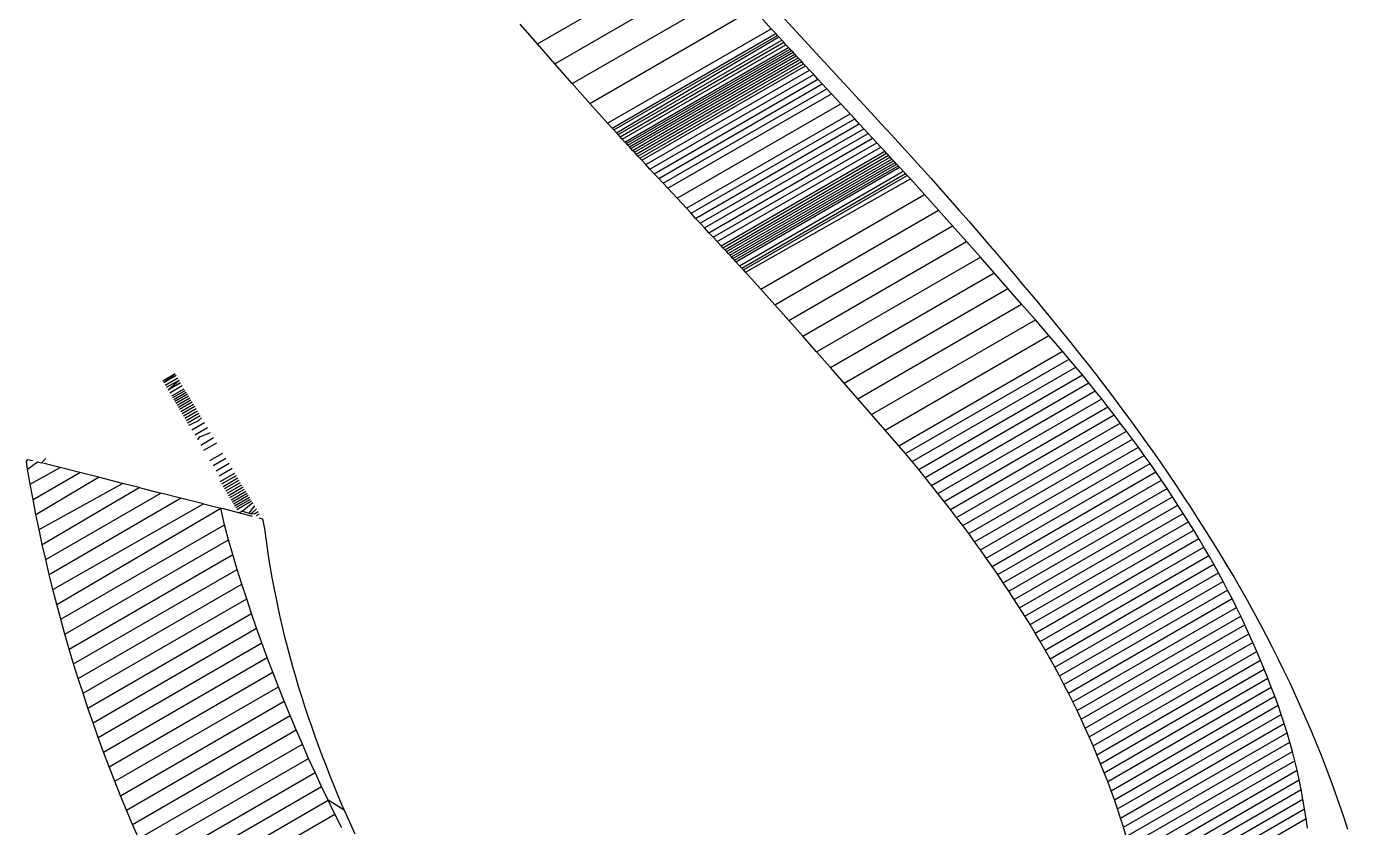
# Model space of a CAD drawing. Header units: millimetres. Extents: x 153 to 4750, y 92 to 3343.
# Drawn here: x 3414.17 to 3431.29, y 2743.52 to 2753.9 of the extents above; entities that cross this region are included whole.
import ezdxf

# ---------------------------------------------------------------- set-up
doc = ezdxf.new("R2010")
doc.units = ezdxf.units.MM

msp = doc.modelspace()

# ---------------------------------------------------------------- linework, layer by layer
for p, q in [((3420.789, 2753.673), (3422.91, 2754.898)), ((3425.067, 2752.832), (3423.218, 2754.839)), ((3421.013, 2753.416), (3423.134, 2754.641)), ((3421.24, 2753.159), (3423.361, 2754.384)), ((3421.468, 2752.902), (3423.589, 2754.127)), ((3423.82, 2753.871), (3423.589, 2754.127)), ((3420.789, 2753.673), (3420.566, 2753.931)), ((3421.699, 2752.646), (3423.82, 2753.871)), ((3421.757, 2752.582), (3423.878, 2753.807)), ((3421.777, 2752.56), (3423.898, 2753.784)), ((3421.812, 2752.522), (3423.917, 2753.765)), ((3423.878, 2753.807), (3423.82, 2753.871)), ((3423.898, 2753.784), (3423.878, 2753.807)), ((3423.917, 2753.765), (3423.898, 2753.784)), ((3423.955, 2753.724), (3423.917, 2753.765)), ((3421.013, 2753.416), (3420.789, 2753.673)), ((3421.833, 2752.499), (3423.955, 2753.724)), ((3421.859, 2752.471), (3423.98, 2753.696)), ((3421.889, 2752.439), (3424.01, 2753.663)), ((3421.923, 2752.402), (3424.044, 2753.627)), ((3421.941, 2752.382), (3424.063, 2753.607)), ((3421.961, 2752.362), (3424.082, 2753.586)), ((3421.981, 2752.34), (3424.102, 2753.565)), ((3423.98, 2753.696), (3423.955, 2753.724)), ((3424.01, 2753.663), (3423.98, 2753.696)), ((3424.044, 2753.627), (3424.01, 2753.663)), ((3424.063, 2753.607), (3424.044, 2753.627)), ((3424.082, 2753.586), (3424.063, 2753.607)), ((3424.102, 2753.565), (3424.082, 2753.586)), ((3424.123, 2753.542), (3424.102, 2753.565)), ((3421.24, 2753.159), (3421.013, 2753.416)), ((3422.001, 2752.317), (3424.123, 2753.542)), ((3422.023, 2752.294), (3424.144, 2753.519)), ((3422.045, 2752.27), (3424.167, 2753.495)), ((3422.069, 2752.245), (3424.19, 2753.47)), ((3422.092, 2752.219), (3424.214, 2753.444)), ((3422.117, 2752.193), (3424.238, 2753.418)), ((3424.144, 2753.519), (3424.123, 2753.542)), ((3424.167, 2753.495), (3424.144, 2753.519)), ((3424.19, 2753.47), (3424.167, 2753.495)), ((3424.214, 2753.444), (3424.19, 2753.47)), ((3424.238, 2753.418), (3424.214, 2753.444)), ((3424.263, 2753.391), (3424.238, 2753.418)), ((3422.142, 2752.166), (3424.263, 2753.391)), ((3422.194, 2752.11), (3424.315, 2753.335)), ((3422.247, 2752.052), (3424.369, 2753.277)), ((3424.315, 2753.335), (3424.263, 2753.391)), ((3424.369, 2753.277), (3424.315, 2753.335)), ((3424.424, 2753.217), (3424.369, 2753.277)), ((3421.468, 2752.902), (3421.24, 2753.159)), ((3422.303, 2751.992), (3424.424, 2753.217)), ((3422.36, 2751.93), (3424.481, 2753.155)), ((3422.418, 2751.867), (3424.54, 2753.092)), ((3424.481, 2753.155), (3424.424, 2753.217)), ((3424.54, 2753.092), (3424.481, 2753.155)), ((3424.599, 2753.028), (3424.54, 2753.092)), ((3421.699, 2752.646), (3421.468, 2752.902)), ((3422.478, 2751.803), (3424.599, 2753.028)), ((3422.598, 2751.673), (3424.719, 2752.898)), ((3424.719, 2752.898), (3424.599, 2753.028)), ((3424.841, 2752.767), (3424.719, 2752.898)), ((3422.719, 2751.543), (3424.841, 2752.767)), ((3424.901, 2752.702), (3424.841, 2752.767)), ((3425.25, 2752.634), (3425.067, 2752.832)), ((3421.757, 2752.582), (3421.699, 2752.646)), ((3421.777, 2752.56), (3421.757, 2752.582)), ((3421.812, 2752.522), (3421.777, 2752.56)), ((3422.78, 2751.478), (3424.901, 2752.702)), ((3422.839, 2751.413), (3424.96, 2752.638)), ((3422.898, 2751.35), (3425.019, 2752.575)), ((3424.96, 2752.638), (3424.901, 2752.702)), ((3425.019, 2752.575), (3424.96, 2752.638)), ((3425.077, 2752.513), (3425.019, 2752.575)), ((3425.25, 2752.634), (3425.378, 2752.494)), ((3421.833, 2752.499), (3421.812, 2752.522)), ((3421.859, 2752.471), (3421.833, 2752.499)), ((3421.889, 2752.439), (3421.859, 2752.471)), ((3421.923, 2752.402), (3421.889, 2752.439)), ((3421.941, 2752.382), (3421.923, 2752.402)), ((3421.961, 2752.362), (3421.941, 2752.382)), ((3422.955, 2751.288), (3425.077, 2752.513)), ((3423.011, 2751.227), (3425.133, 2752.452)), ((3423.066, 2751.168), (3425.187, 2752.393)), ((3425.133, 2752.452), (3425.077, 2752.513)), ((3425.187, 2752.393), (3425.133, 2752.452)), ((3425.24, 2752.337), (3425.187, 2752.393)), ((3425.378, 2752.494), (3425.506, 2752.354)), ((3421.981, 2752.34), (3421.961, 2752.362)), ((3422.001, 2752.317), (3421.981, 2752.34)), ((3422.023, 2752.294), (3422.001, 2752.317)), ((3422.045, 2752.27), (3422.023, 2752.294)), ((3422.069, 2752.245), (3422.045, 2752.27)), ((3422.092, 2752.219), (3422.069, 2752.245)), ((3422.117, 2752.193), (3422.092, 2752.219)), ((3423.118, 2751.112), (3425.24, 2752.337)), ((3423.169, 2751.058), (3425.29, 2752.282)), ((3423.193, 2751.031), (3425.314, 2752.256)), ((3423.216, 2751.006), (3425.338, 2752.231)), ((3423.239, 2750.981), (3425.361, 2752.206)), ((3425.29, 2752.282), (3425.24, 2752.337)), ((3425.314, 2752.256), (3425.29, 2752.282)), ((3425.338, 2752.231), (3425.314, 2752.256)), ((3425.361, 2752.206), (3425.338, 2752.231)), ((3425.383, 2752.182), (3425.361, 2752.206)), ((3425.506, 2752.354), (3425.634, 2752.213)), ((3425.634, 2752.213), (3425.76, 2752.073)), ((3422.142, 2752.166), (3422.117, 2752.193)), ((3422.194, 2752.11), (3422.142, 2752.166)), ((3422.247, 2752.052), (3422.194, 2752.11)), ((3422.303, 2751.992), (3422.247, 2752.052)), ((3423.261, 2750.957), (3425.383, 2752.182)), ((3423.283, 2750.934), (3425.404, 2752.159)), ((3423.303, 2750.912), (3425.425, 2752.137)), ((3423.323, 2750.891), (3425.444, 2752.116)), ((3423.342, 2750.87), (3425.463, 2752.095)), ((3423.36, 2750.851), (3425.481, 2752.076)), ((3423.409, 2750.799), (3425.53, 2752.023)), ((3425.404, 2752.159), (3425.383, 2752.182)), ((3425.425, 2752.137), (3425.404, 2752.159)), ((3425.444, 2752.116), (3425.425, 2752.137)), ((3425.463, 2752.095), (3425.444, 2752.116)), ((3425.481, 2752.076), (3425.463, 2752.095)), ((3425.53, 2752.023), (3425.481, 2752.076)), ((3425.557, 2751.994), (3425.53, 2752.023)), ((3425.76, 2752.073), (3425.886, 2751.933)), ((3422.36, 2751.93), (3422.303, 2751.992)), ((3422.418, 2751.867), (3422.36, 2751.93)), ((3422.478, 2751.803), (3422.418, 2751.867)), ((3423.436, 2750.769), (3425.557, 2751.994)), ((3423.459, 2750.745), (3425.58, 2751.969)), ((3423.484, 2750.717), (3425.623, 2751.923)), ((3425.58, 2751.969), (3425.557, 2751.994)), ((3425.623, 2751.923), (3425.58, 2751.969)), ((3425.805, 2751.72), (3425.623, 2751.923)), ((3425.886, 2751.933), (3426.011, 2751.792)), ((3422.598, 2751.673), (3422.478, 2751.803)), ((3423.684, 2750.496), (3425.805, 2751.72)), ((3425.987, 2751.517), (3425.805, 2751.72)), ((3426.011, 2751.792), (3426.135, 2751.652)), ((3422.719, 2751.543), (3422.598, 2751.673)), ((3422.78, 2751.478), (3422.719, 2751.543)), ((3423.866, 2750.292), (3425.987, 2751.517)), ((3426.168, 2751.314), (3425.987, 2751.517)), ((3426.135, 2751.652), (3426.259, 2751.511)), ((3426.259, 2751.511), (3426.382, 2751.371)), ((3422.839, 2751.413), (3422.78, 2751.478)), ((3422.898, 2751.35), (3422.839, 2751.413)), ((3422.955, 2751.288), (3422.898, 2751.35)), ((3426.382, 2751.371), (3426.504, 2751.23)), ((3423.011, 2751.227), (3422.955, 2751.288)), ((3423.066, 2751.168), (3423.011, 2751.227)), ((3423.118, 2751.112), (3423.066, 2751.168)), ((3424.047, 2750.089), (3426.168, 2751.314)), ((3426.349, 2751.111), (3426.168, 2751.314)), ((3426.504, 2751.23), (3426.625, 2751.089)), ((3423.169, 2751.058), (3423.118, 2751.112)), ((3423.193, 2751.031), (3423.169, 2751.058)), ((3423.216, 2751.006), (3423.193, 2751.031)), ((3423.239, 2750.981), (3423.216, 2751.006)), ((3424.227, 2749.886), (3426.349, 2751.111)), ((3426.529, 2750.908), (3426.349, 2751.111)), ((3426.625, 2751.089), (3426.746, 2750.949)), ((3423.261, 2750.957), (3423.239, 2750.981)), ((3423.283, 2750.934), (3423.261, 2750.957)), ((3423.303, 2750.912), (3423.283, 2750.934)), ((3423.323, 2750.891), (3423.303, 2750.912)), ((3423.342, 2750.87), (3423.323, 2750.891)), ((3423.36, 2750.851), (3423.342, 2750.87)), ((3423.409, 2750.799), (3423.36, 2750.851)), ((3424.407, 2749.683), (3426.529, 2750.908)), ((3426.708, 2750.705), (3426.529, 2750.908)), ((3426.746, 2750.949), (3426.866, 2750.808)), ((3423.436, 2750.769), (3423.409, 2750.799)), ((3423.459, 2750.745), (3423.436, 2750.769)), ((3423.484, 2750.717), (3423.459, 2750.745)), ((3423.684, 2750.496), (3423.484, 2750.717)), ((3424.587, 2749.48), (3426.708, 2750.705)), ((3426.887, 2750.502), (3426.708, 2750.705)), ((3426.866, 2750.808), (3426.985, 2750.667)), ((3426.985, 2750.667), (3427.103, 2750.526)), ((3423.866, 2750.292), (3423.684, 2750.496)), ((3424.765, 2749.277), (3426.887, 2750.502)), ((3427.064, 2750.299), (3426.887, 2750.502)), ((3427.103, 2750.526), (3427.221, 2750.385)), ((3427.221, 2750.385), (3427.338, 2750.244)), ((3424.047, 2750.089), (3423.866, 2750.292)), ((3424.943, 2749.074), (3427.064, 2750.299)), ((3427.242, 2750.096), (3427.064, 2750.299)), ((3427.338, 2750.244), (3427.454, 2750.103)), ((3424.227, 2749.886), (3424.047, 2750.089)), ((3425.12, 2748.871), (3427.242, 2750.096)), ((3427.418, 2749.893), (3427.242, 2750.096)), ((3427.454, 2750.103), (3427.569, 2749.962)), ((3424.407, 2749.683), (3424.227, 2749.886)), ((3425.297, 2748.668), (3427.418, 2749.893)), ((3427.594, 2749.69), (3427.418, 2749.893)), ((3427.569, 2749.962), (3427.684, 2749.821)), ((3427.684, 2749.821), (3427.798, 2749.68)), ((3424.587, 2749.48), (3424.407, 2749.683)), ((3425.473, 2748.465), (3427.594, 2749.69)), ((3427.681, 2749.588), (3427.594, 2749.69)), ((3427.798, 2749.68), (3427.91, 2749.538)), ((3424.765, 2749.277), (3424.587, 2749.48)), ((3425.56, 2748.363), (3427.681, 2749.588)), ((3425.646, 2748.261), (3427.767, 2749.485)), ((3427.767, 2749.485), (3427.681, 2749.588)), ((3427.852, 2749.383), (3427.767, 2749.485)), ((3427.91, 2749.538), (3428.021, 2749.396)), ((3415.932, 2749.308), (3416.093, 2749.401)), ((3415.945, 2749.285), (3416.093, 2749.401)), ((3415.945, 2749.285), (3416.107, 2749.378)), ((3415.965, 2749.251), (3416.127, 2749.344)), ((3415.982, 2749.223), (3416.144, 2749.316)), ((3416.002, 2749.19), (3416.144, 2749.316)), ((3425.731, 2748.158), (3427.852, 2749.383)), ((3427.936, 2749.28), (3427.852, 2749.383)), ((3428.021, 2749.396), (3428.131, 2749.253)), ((3416.002, 2749.19), (3416.163, 2749.283)), ((3416.024, 2749.152), (3416.186, 2749.246)), ((3416.049, 2749.111), (3416.211, 2749.204)), ((3416.062, 2749.089), (3416.224, 2749.182)), ((3416.075, 2749.066), (3416.238, 2749.159)), ((3416.09, 2749.042), (3416.252, 2749.136)), ((3424.943, 2749.074), (3424.765, 2749.277)), ((3425.815, 2748.055), (3427.936, 2749.28)), ((3425.898, 2747.952), (3428.019, 2749.177)), ((3428.019, 2749.177), (3427.936, 2749.28)), ((3428.102, 2749.073), (3428.019, 2749.177)), ((3428.131, 2749.253), (3428.24, 2749.11)), ((3416.104, 2749.017), (3416.267, 2749.111)), ((3416.119, 2748.992), (3416.282, 2749.086)), ((3416.135, 2748.965), (3416.298, 2749.059)), ((3416.151, 2748.938), (3416.314, 2749.033)), ((3416.167, 2748.911), (3416.331, 2749.005)), ((3416.184, 2748.883), (3416.348, 2748.977)), ((3416.201, 2748.854), (3416.365, 2748.948)), ((3425.12, 2748.871), (3424.943, 2749.074)), ((3425.98, 2747.848), (3428.102, 2749.073)), ((3426.062, 2747.744), (3428.183, 2748.969)), ((3428.183, 2748.969), (3428.102, 2749.073)), ((3428.264, 2748.865), (3428.183, 2748.969)), ((3428.24, 2749.11), (3428.347, 2748.967)), ((3428.347, 2748.967), (3428.454, 2748.823)), ((3416.219, 2748.824), (3416.382, 2748.919)), ((3416.236, 2748.794), (3416.4, 2748.889)), ((3416.254, 2748.764), (3416.419, 2748.859)), ((3416.273, 2748.733), (3416.393, 2748.789)), ((3416.393, 2748.789), (3416.437, 2748.828)), ((3425.297, 2748.668), (3425.12, 2748.871)), ((3426.142, 2747.64), (3428.264, 2748.865)), ((3428.343, 2748.76), (3428.264, 2748.865)), ((3428.454, 2748.823), (3428.559, 2748.679)), ((3416.31, 2748.67), (3416.475, 2748.765)), ((3416.348, 2748.606), (3416.514, 2748.701)), ((3416.414, 2748.582), (3416.553, 2748.636)), ((3425.473, 2748.465), (3425.297, 2748.668)), ((3426.222, 2747.536), (3428.343, 2748.76)), ((3426.301, 2747.431), (3428.422, 2748.656)), ((3428.422, 2748.656), (3428.343, 2748.76)), ((3428.5, 2748.55), (3428.422, 2748.656)), ((3428.559, 2748.679), (3428.662, 2748.534)), ((3416.387, 2748.54), (3416.414, 2748.582)), ((3416.426, 2748.474), (3416.592, 2748.57)), ((3416.466, 2748.407), (3416.632, 2748.503)), ((3425.56, 2748.363), (3425.473, 2748.465)), ((3426.378, 2747.326), (3428.5, 2748.55)), ((3426.455, 2747.22), (3428.577, 2748.445)), ((3428.577, 2748.445), (3428.5, 2748.55)), ((3428.653, 2748.339), (3428.577, 2748.445)), ((3428.662, 2748.534), (3428.765, 2748.389)), ((3414.166, 2748.262), (3414.184, 2748.289)), ((3414.182, 2748.163), (3414.166, 2748.262)), ((3414.182, 2748.163), (3414.309, 2748.257)), ((3414.184, 2748.289), (3414.243, 2748.274)), ((3414.309, 2748.257), (3414.363, 2748.243)), ((3414.363, 2748.243), (3414.416, 2748.298)), ((3416.545, 2748.274), (3416.713, 2748.37)), ((3416.585, 2748.207), (3416.752, 2748.304)), ((3425.646, 2748.261), (3425.56, 2748.363)), ((3425.731, 2748.158), (3425.646, 2748.261)), ((3426.531, 2747.114), (3428.653, 2748.339)), ((3428.728, 2748.233), (3428.653, 2748.339)), ((3428.765, 2748.389), (3428.866, 2748.243)), ((3414.216, 2747.967), (3414.182, 2748.163)), ((3414.216, 2747.967), (3414.602, 2748.183)), ((3414.252, 2747.77), (3414.859, 2748.117)), ((3414.602, 2748.183), (3414.363, 2748.243)), ((3414.859, 2748.117), (3414.602, 2748.183)), ((3415.1, 2748.056), (3414.859, 2748.117)), ((3416.624, 2748.142), (3416.792, 2748.239)), ((3416.662, 2748.077), (3416.831, 2748.174)), ((3416.679, 2748.001), (3416.869, 2748.111)), ((3425.815, 2748.055), (3425.731, 2748.158)), ((3426.606, 2747.008), (3428.728, 2748.233)), ((3426.681, 2746.901), (3428.802, 2748.126)), ((3428.802, 2748.126), (3428.728, 2748.233)), ((3428.875, 2748.019), (3428.802, 2748.126)), ((3428.866, 2748.243), (3428.966, 2748.097)), ((3428.966, 2748.097), (3429.065, 2747.951)), ((3414.252, 2747.77), (3414.216, 2747.967)), ((3414.29, 2747.575), (3415.1, 2748.056)), ((3414.33, 2747.379), (3415.412, 2747.977)), ((3414.372, 2747.184), (3415.627, 2747.923)), ((3415.412, 2747.977), (3415.1, 2748.056)), ((3415.627, 2747.923), (3415.412, 2747.977)), ((3415.627, 2747.923), (3415.908, 2747.851)), ((3416.697, 2747.97), (3416.887, 2748.08)), ((3416.716, 2747.939), (3416.906, 2748.049)), ((3416.733, 2747.909), (3416.924, 2748.019)), ((3416.751, 2747.879), (3416.942, 2747.989)), ((3416.768, 2747.85), (3416.959, 2747.96)), ((3416.785, 2747.821), (3416.977, 2747.932)), ((3425.898, 2747.952), (3425.815, 2748.055)), ((3425.98, 2747.848), (3425.898, 2747.952)), ((3426.754, 2746.794), (3428.875, 2748.019)), ((3428.948, 2747.912), (3428.875, 2748.019)), ((3429.065, 2747.951), (3429.163, 2747.804)), ((3414.29, 2747.575), (3414.252, 2747.77)), ((3414.416, 2746.99), (3415.908, 2747.851)), ((3414.462, 2746.796), (3416.161, 2747.787)), ((3416.161, 2747.787), (3415.908, 2747.851)), ((3416.461, 2747.711), (3416.161, 2747.787)), ((3416.802, 2747.793), (3416.993, 2747.904)), ((3416.818, 2747.766), (3417.01, 2747.876)), ((3416.834, 2747.739), (3417.026, 2747.85)), ((3416.849, 2747.713), (3417.041, 2747.824)), ((3416.864, 2747.688), (3417.057, 2747.799)), ((3416.879, 2747.663), (3417.071, 2747.774)), ((3416.893, 2747.64), (3417.085, 2747.751)), ((3426.062, 2747.744), (3425.98, 2747.848)), ((3426.142, 2747.64), (3426.062, 2747.744)), ((3426.826, 2746.687), (3428.948, 2747.912)), ((3426.898, 2746.58), (3429.019, 2747.804)), ((3429.019, 2747.804), (3428.948, 2747.912)), ((3429.09, 2747.696), (3429.019, 2747.804)), ((3429.163, 2747.804), (3429.259, 2747.656)), ((3414.33, 2747.379), (3414.29, 2747.575)), ((3414.509, 2746.602), (3416.461, 2747.711)), ((3414.559, 2746.408), (3416.687, 2747.654)), ((3416.461, 2747.711), (3416.687, 2747.654)), ((3416.732, 2747.44), (3416.687, 2747.654)), ((3416.919, 2747.595), (3416.687, 2747.654)), ((3416.919, 2747.595), (3416.961, 2747.619)), ((3417.097, 2747.55), (3416.919, 2747.595)), ((3416.961, 2747.619), (3417.099, 2747.728)), ((3416.961, 2747.619), (3416.993, 2747.61)), ((3416.993, 2747.61), (3417.023, 2747.6)), ((3417.023, 2747.6), (3417.051, 2747.591)), ((3417.051, 2747.591), (3417.125, 2747.686)), ((3417.051, 2747.591), (3417.077, 2747.583)), ((3417.077, 2747.583), (3417.148, 2747.647)), ((3417.077, 2747.583), (3417.128, 2747.589)), ((3417.128, 2747.589), (3417.169, 2747.613)), ((3417.146, 2747.559), (3417.187, 2747.583)), ((3426.222, 2747.536), (3426.142, 2747.64)), ((3426.968, 2746.472), (3429.09, 2747.696)), ((3427.038, 2746.364), (3429.159, 2747.588)), ((3429.159, 2747.588), (3429.09, 2747.696)), ((3429.228, 2747.48), (3429.159, 2747.588)), ((3429.259, 2747.656), (3429.354, 2747.509)), ((3414.611, 2746.215), (3416.732, 2747.44)), ((3416.786, 2747.247), (3416.732, 2747.44)), ((3417.178, 2747.53), (3417.226, 2747.518)), ((3417.226, 2747.518), (3417.252, 2747.389)), ((3426.301, 2747.431), (3426.222, 2747.536)), ((3426.378, 2747.326), (3426.301, 2747.431)), ((3427.107, 2746.255), (3429.228, 2747.48)), ((3429.295, 2747.371), (3429.228, 2747.48)), ((3429.354, 2747.509), (3429.448, 2747.361)), ((3414.372, 2747.184), (3414.33, 2747.379)), ((3414.665, 2746.023), (3416.786, 2747.247)), ((3416.842, 2747.055), (3416.786, 2747.247)), ((3417.252, 2747.389), (3417.268, 2747.263)), ((3417.268, 2747.263), (3417.286, 2747.136)), ((3426.455, 2747.22), (3426.378, 2747.326)), ((3427.174, 2746.146), (3429.295, 2747.371)), ((3427.24, 2746.036), (3429.362, 2747.261)), ((3429.362, 2747.261), (3429.295, 2747.371)), ((3429.427, 2747.151), (3429.362, 2747.261)), ((3429.448, 2747.361), (3429.541, 2747.212)), ((3414.416, 2746.99), (3414.372, 2747.184)), ((3417.286, 2747.136), (3417.305, 2747.01)), ((3426.531, 2747.114), (3426.455, 2747.22)), ((3426.606, 2747.008), (3426.531, 2747.114)), ((3427.305, 2745.927), (3429.427, 2747.151)), ((3429.491, 2747.041), (3429.427, 2747.151)), ((3429.541, 2747.212), (3429.632, 2747.063)), ((3429.632, 2747.063), (3429.723, 2746.913)), ((3414.462, 2746.796), (3414.416, 2746.99)), ((3414.72, 2745.83), (3416.842, 2747.055)), ((3416.899, 2746.863), (3416.842, 2747.055)), ((3417.305, 2747.01), (3417.326, 2746.883)), ((3426.681, 2746.901), (3426.606, 2747.008)), ((3426.754, 2746.794), (3426.681, 2746.901)), ((3427.369, 2745.816), (3429.491, 2747.041)), ((3427.432, 2745.705), (3429.553, 2746.93)), ((3429.553, 2746.93), (3429.491, 2747.041)), ((3429.615, 2746.819), (3429.553, 2746.93)), ((3429.723, 2746.913), (3429.812, 2746.764)), ((3414.509, 2746.602), (3414.462, 2746.796)), ((3414.778, 2745.638), (3416.899, 2746.863)), ((3416.959, 2746.671), (3416.899, 2746.863)), ((3417.326, 2746.883), (3417.348, 2746.756)), ((3417.348, 2746.756), (3417.371, 2746.629)), ((3426.826, 2746.687), (3426.754, 2746.794)), ((3427.493, 2745.594), (3429.615, 2746.819)), ((3429.675, 2746.707), (3429.615, 2746.819)), ((3429.812, 2746.764), (3429.899, 2746.613)), ((3414.559, 2746.408), (3414.509, 2746.602)), ((3414.838, 2745.447), (3416.959, 2746.671)), ((3417.021, 2746.48), (3416.959, 2746.671)), ((3417.371, 2746.629), (3417.397, 2746.502)), ((3426.898, 2746.58), (3426.826, 2746.687)), ((3426.968, 2746.472), (3426.898, 2746.58)), ((3427.553, 2745.483), (3429.675, 2746.707)), ((3427.612, 2745.371), (3429.734, 2746.595)), ((3429.734, 2746.595), (3429.675, 2746.707)), ((3429.791, 2746.483), (3429.734, 2746.595)), ((3429.899, 2746.613), (3429.985, 2746.462)), ((3414.611, 2746.215), (3414.559, 2746.408)), ((3414.9, 2745.256), (3417.021, 2746.48)), ((3417.084, 2746.29), (3417.021, 2746.48)), ((3417.397, 2746.502), (3417.423, 2746.374)), ((3417.423, 2746.374), (3417.451, 2746.246)), ((3427.038, 2746.364), (3426.968, 2746.472)), ((3427.67, 2745.258), (3429.791, 2746.483)), ((3429.848, 2746.37), (3429.791, 2746.483)), ((3429.985, 2746.462), (3430.069, 2746.311)), ((3414.665, 2746.023), (3414.611, 2746.215)), ((3414.963, 2745.065), (3417.084, 2746.29)), ((3417.15, 2746.099), (3417.084, 2746.29)), ((3417.451, 2746.246), (3417.481, 2746.118)), ((3427.107, 2746.255), (3427.038, 2746.364)), ((3427.174, 2746.146), (3427.107, 2746.255)), ((3427.726, 2745.145), (3429.848, 2746.37)), ((3427.782, 2745.032), (3429.903, 2746.257)), ((3429.903, 2746.257), (3429.848, 2746.37)), ((3429.957, 2746.143), (3429.903, 2746.257)), ((3430.069, 2746.311), (3430.151, 2746.159)), ((3415.029, 2744.874), (3417.15, 2746.099)), ((3417.218, 2745.909), (3417.15, 2746.099)), ((3417.481, 2746.118), (3417.512, 2745.99)), ((3427.24, 2746.036), (3427.174, 2746.146)), ((3427.305, 2745.927), (3427.24, 2746.036)), ((3427.836, 2744.919), (3429.957, 2746.143)), ((3430.01, 2746.029), (3429.957, 2746.143)), ((3430.151, 2746.159), (3430.232, 2746.007)), ((3414.72, 2745.83), (3414.665, 2746.023)), ((3415.096, 2744.684), (3417.218, 2745.909)), ((3417.287, 2745.719), (3417.218, 2745.909)), ((3417.512, 2745.99), (3417.545, 2745.862)), ((3417.545, 2745.862), (3417.579, 2745.734)), ((3427.369, 2745.816), (3427.305, 2745.927)), ((3427.888, 2744.804), (3430.01, 2746.029)), ((3427.94, 2744.69), (3430.061, 2745.915)), ((3430.061, 2745.915), (3430.01, 2746.029)), ((3430.111, 2745.8), (3430.061, 2745.915)), ((3430.232, 2746.007), (3430.311, 2745.854)), ((3414.778, 2745.638), (3414.72, 2745.83)), ((3415.166, 2744.495), (3417.287, 2745.719)), ((3417.359, 2745.53), (3417.287, 2745.719)), ((3417.579, 2745.734), (3417.615, 2745.605)), ((3427.432, 2745.705), (3427.369, 2745.816)), ((3427.493, 2745.594), (3427.432, 2745.705)), ((3427.99, 2744.575), (3430.111, 2745.8)), ((3430.16, 2745.684), (3430.111, 2745.8)), ((3430.311, 2745.854), (3430.388, 2745.7)), ((3430.388, 2745.7), (3430.464, 2745.546)), ((3414.838, 2745.447), (3414.778, 2745.638)), ((3415.237, 2744.305), (3417.359, 2745.53)), ((3417.432, 2745.341), (3417.359, 2745.53)), ((3417.615, 2745.605), (3417.652, 2745.476)), ((3427.553, 2745.483), (3427.493, 2745.594)), ((3428.039, 2744.46), (3430.16, 2745.684)), ((3428.087, 2744.344), (3430.208, 2745.568)), ((3430.208, 2745.568), (3430.16, 2745.684)), ((3430.255, 2745.452), (3430.208, 2745.568)), ((3430.464, 2745.546), (3430.538, 2745.392)), ((3414.9, 2745.256), (3414.838, 2745.447)), ((3417.652, 2745.476), (3417.69, 2745.347)), ((3417.69, 2745.347), (3417.73, 2745.218)), ((3427.612, 2745.371), (3427.553, 2745.483)), ((3427.67, 2745.258), (3427.612, 2745.371)), ((3428.133, 2744.227), (3430.255, 2745.452)), ((3430.3, 2745.336), (3430.255, 2745.452)), ((3430.538, 2745.392), (3430.61, 2745.236)), ((3414.963, 2745.065), (3414.9, 2745.256)), ((3415.311, 2744.117), (3417.432, 2745.341)), ((3417.507, 2745.153), (3417.432, 2745.341)), ((3417.73, 2745.218), (3417.772, 2745.089)), ((3427.726, 2745.145), (3427.67, 2745.258)), ((3428.179, 2744.111), (3430.3, 2745.336)), ((3428.223, 2743.994), (3430.344, 2745.218)), ((3430.344, 2745.218), (3430.3, 2745.336)), ((3430.387, 2745.101), (3430.344, 2745.218)), ((3430.61, 2745.236), (3430.68, 2745.081)), ((3415.029, 2744.874), (3414.963, 2745.065)), ((3415.386, 2743.929), (3417.507, 2745.153)), ((3417.584, 2744.967), (3417.507, 2745.153)), ((3417.772, 2745.089), (3417.815, 2744.959)), ((3427.782, 2745.032), (3427.726, 2745.145)), ((3427.836, 2744.919), (3427.782, 2745.032)), ((3428.266, 2743.876), (3430.387, 2745.101)), ((3430.428, 2744.983), (3430.387, 2745.101)), ((3430.68, 2745.081), (3430.749, 2744.925)), ((3415.096, 2744.684), (3415.029, 2744.874)), ((3415.463, 2743.742), (3417.584, 2744.967)), ((3417.662, 2744.781), (3417.584, 2744.967)), ((3417.815, 2744.959), (3417.859, 2744.829)), ((3427.888, 2744.804), (3427.836, 2744.919)), ((3428.307, 2743.758), (3430.428, 2744.983)), ((3428.346, 2743.639), (3430.467, 2744.864)), ((3430.467, 2744.864), (3430.428, 2744.983)), ((3430.504, 2744.744), (3430.467, 2744.864)), ((3430.749, 2744.925), (3430.815, 2744.768)), ((3415.166, 2744.495), (3415.096, 2744.684)), ((3415.541, 2743.556), (3417.662, 2744.781)), ((3417.742, 2744.596), (3417.662, 2744.781)), ((3417.859, 2744.829), (3417.905, 2744.699)), ((3417.905, 2744.699), (3417.952, 2744.57)), ((3427.94, 2744.69), (3427.888, 2744.804)), ((3427.99, 2744.575), (3427.94, 2744.69)), ((3428.383, 2743.519), (3430.504, 2744.744)), ((3430.54, 2744.624), (3430.504, 2744.744)), ((3430.815, 2744.768), (3430.881, 2744.611)), ((3415.237, 2744.305), (3415.166, 2744.495)), ((3415.621, 2743.372), (3417.742, 2744.596)), ((3417.824, 2744.413), (3417.742, 2744.596)), ((3417.952, 2744.57), (3418, 2744.442)), ((3428.039, 2744.46), (3427.99, 2744.575)), ((3428.418, 2743.399), (3430.54, 2744.624)), ((3428.452, 2743.278), (3430.573, 2744.502)), ((3430.573, 2744.502), (3430.54, 2744.624)), ((3430.604, 2744.381), (3430.573, 2744.502)), ((3430.881, 2744.611), (3430.944, 2744.453)), ((3415.702, 2743.188), (3417.824, 2744.413)), ((3417.907, 2744.23), (3417.824, 2744.413)), ((3418, 2744.442), (3418.049, 2744.314)), ((3428.087, 2744.344), (3428.039, 2744.46)), ((3428.133, 2744.227), (3428.087, 2744.344)), ((3428.483, 2743.156), (3430.604, 2744.381)), ((3430.634, 2744.258), (3430.604, 2744.381)), ((3430.944, 2744.453), (3431.006, 2744.295)), ((3415.311, 2744.117), (3415.237, 2744.305)), ((3415.785, 2743.006), (3417.907, 2744.23)), ((3417.991, 2744.049), (3417.907, 2744.23)), ((3418.049, 2744.314), (3418.099, 2744.186)), ((3418.099, 2744.186), (3418.151, 2744.06)), ((3428.179, 2744.111), (3428.133, 2744.227)), ((3428.512, 2743.033), (3430.634, 2744.258)), ((3430.661, 2744.134), (3430.634, 2744.258)), ((3431.006, 2744.295), (3431.066, 2744.136)), ((3415.386, 2743.929), (3415.311, 2744.117)), ((3415.87, 2742.824), (3417.991, 2744.049)), ((3418.077, 2743.869), (3417.991, 2744.049)), ((3418.151, 2744.06), (3418.203, 2743.933)), ((3428.223, 2743.994), (3428.179, 2744.111)), ((3428.266, 2743.876), (3428.223, 2743.994)), ((3428.54, 2742.91), (3430.661, 2744.134)), ((3428.565, 2742.785), (3430.686, 2744.01)), ((3430.686, 2744.01), (3430.661, 2744.134)), ((3430.71, 2743.885), (3430.686, 2744.01)), ((3431.066, 2744.136), (3431.124, 2743.977)), ((3431.124, 2743.977), (3431.18, 2743.818)), ((3415.463, 2743.742), (3415.386, 2743.929)), ((3415.956, 2742.644), (3418.077, 2743.869)), ((3418.165, 2743.69), (3418.077, 2743.869)), ((3418.285, 2743.743), (3418.077, 2743.869)), ((3418.203, 2743.933), (3418.256, 2743.808)), ((3418.256, 2743.808), (3418.285, 2743.743)), ((3428.307, 2743.758), (3428.266, 2743.876)), ((3428.588, 2742.66), (3430.71, 2743.885)), ((3430.731, 2743.759), (3430.71, 2743.885)), ((3431.18, 2743.818), (3431.235, 2743.657)), ((3415.541, 2743.556), (3415.463, 2743.742)), ((3416.044, 2742.465), (3418.165, 2743.69)), ((3418.254, 2743.512), (3418.165, 2743.69)), ((3418.285, 2743.743), (3418.311, 2743.683)), ((3418.311, 2743.683), (3418.366, 2743.559)), ((3428.346, 2743.639), (3428.307, 2743.758)), ((3428.383, 2743.519), (3428.346, 2743.639)), ((3428.61, 2742.535), (3430.731, 2743.759)), ((3430.751, 2743.633), (3430.731, 2743.759)), ((3431.235, 2743.657), (3431.288, 2743.497)), ((3415.621, 2743.372), (3415.541, 2743.556)), ((3418.366, 2743.559), (3418.423, 2743.435)), ((3428.418, 2743.399), (3428.383, 2743.519)), ((3428.629, 2742.408), (3430.751, 2743.633)), ((3430.768, 2743.506), (3430.751, 2743.633))]:
    msp.add_line(p, q)

doc.saveas('drawing.dxf')
